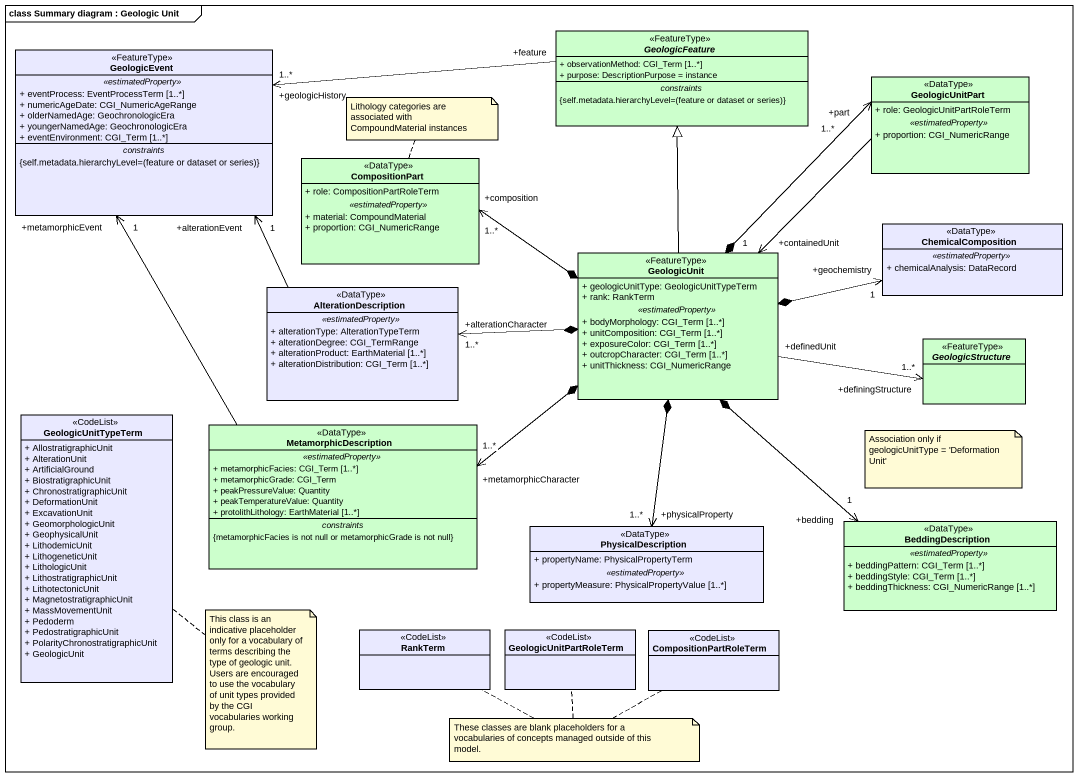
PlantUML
@startuml
mainframe class Summary diagram : Geologic Unit
hide circle
hide empty members
skinparam classAttributeIconSize 0
class GeologicEvent <<FeatureType>> #E9E9FF {
  .. <<estimatedProperty>> ..
  + eventProcess: EventProcessTerm [1..*]
  + numericAgeDate: CGI_NumericAgeRange
  + olderNamedAge: GeochronologicEra
  + youngerNamedAge: GeochronologicEra
  + eventEnvironment: CGI_Term [1..*]
  -- constraints --
  {field} {self.metadata.hierarchyLevel=(feature or dataset or series)}
}
abstract class GeologicFeature <<FeatureType>> #CCFFCC {
  + observationMethod: CGI_Term [1..*]
  + purpose: DescriptionPurpose = instance
  -- constraints --
  {field} {self.metadata.hierarchyLevel=(feature or dataset or series)}
}
class GeologicUnitPart <<DataType>> #CCFFCC {
  + role: GeologicUnitPartRoleTerm
  .. <<estimatedProperty>> ..
  + proportion: CGI_NumericRange
}
class CompositionPart <<DataType>> #CCFFCC {
  + role: CompositionPartRoleTerm
  .. <<estimatedProperty>> ..
  + material: CompoundMaterial
  + proportion: CGI_NumericRange
}
class GeologicUnit <<FeatureType>> #CCFFCC {
  + geologicUnitType: GeologicUnitTypeTerm
  + rank: RankTerm
  .. <<estimatedProperty>> ..
  + bodyMorphology: CGI_Term [1..*]
  + unitComposition: CGI_Term [1..*]
  + exposureColor: CGI_Term [1..*]
  + outcropCharacter: CGI_Term [1..*]
  + unitThickness: CGI_NumericRange
}
class ChemicalComposition <<DataType>> #E9E9FF {
  .. <<estimatedProperty>> ..
  + chemicalAnalysis: DataRecord
}
class AlterationDescription <<DataType>> #E9E9FF {
  .. <<estimatedProperty>> ..
  + alterationType: AlterationTypeTerm
  + alterationDegree: CGI_TermRange
  + alterationProduct: EarthMaterial [1..*]
  + alterationDistribution: CGI_Term [1..*]
}
abstract class GeologicStructure <<FeatureType>> #CCFFCC
class GeologicUnitTypeTerm <<CodeList>> #E9E9FF {
  + AllostratigraphicUnit
  + AlterationUnit
  + ArtificialGround
  + BiostratigraphicUnit
  + ChronostratigraphicUnit
  + DeformationUnit
  + ExcavationUnit
  + GeomorphologicUnit
  + GeophysicalUnit
  + LithodemicUnit
  + LithogeneticUnit
  + LithologicUnit
  + LithostratigraphicUnit
  + LithotectonicUnit
  + MagnetostratigraphicUnit
  + MassMovementUnit
  + Pedoderm
  + PedostratigraphicUnit
  + PolarityChronostratigraphicUnit
  + GeologicUnit
}
class MetamorphicDescription <<DataType>> #CCFFCC {
  .. <<estimatedProperty>> ..
  + metamorphicFacies: CGI_Term [1..*]
  + metamorphicGrade: CGI_Term
  + peakPressureValue: Quantity
  + peakTemperatureValue: Quantity
  + protolithLithology: EarthMaterial [1..*]
  -- constraints --
  {metamorphicFacies is not null or metamorphicGrade is not null}
}
class PhysicalDescription <<DataType>> #E9E9FF {
  + propertyName: PhysicalPropertyTerm
  .. <<estimatedProperty>> ..
  + propertyMeasure: PhysicalPropertyValue [1..*]
}
class BeddingDescription <<DataType>> #CCFFCC {
  .. <<estimatedProperty>> ..
  + beddingPattern: CGI_Term [1..*]
  + beddingStyle: CGI_Term [1..*]
  + beddingThickness: CGI_NumericRange [1..*]
}
class RankTerm <<CodeList>> #E9E9FF
class GeologicUnitPartRoleTerm <<CodeList>> #E9E9FF
class CompositionPartRoleTerm <<CodeList>> #E9E9FF
GeologicFeature "+feature" -left-> "+geologicHistory\n1..*" GeologicEvent
GeologicUnitPart --> "+containedUnit\n1" GeologicUnit
GeologicUnit -up-|> GeologicFeature
GeologicUnit *-up-> "+part\n1..*" GeologicUnitPart
GeologicUnit *-left-> "+composition\n1..*" CompositionPart
GeologicUnit *-right-> "+geochemistry\n1" ChemicalComposition
GeologicUnit *-left-> "+alterationCharacter\n1..*" AlterationDescription
GeologicUnit "+definedUnit" -right-> "+definingStructure\n1..*" GeologicStructure
GeologicUnit *-left-> "+metamorphicCharacter\n1..*" MetamorphicDescription
GeologicUnit *--> "+physicalProperty\n1..*" PhysicalDescription
GeologicUnit *--> "+bedding\n1" BeddingDescription
AlterationDescription -up-> "+alterationEvent\n1" GeologicEvent
MetamorphicDescription -up-> "+metamorphicEvent\n1" GeologicEvent
note top of CompositionPart : Lithology categories are associated with CompoundMaterial instances
note as N2
  Association only if geologicUnitType = 'Deformation Unit'
end note
note bottom of GeologicUnitTypeTerm : This class is an indicative placeholder only for a vocabulary of terms describing the type of geologic unit. Users are encouraged to use the vocabulary of unit types provided by the CGI vocabularies working group.
note as N4
  These classes are blank placeholders for a vocabularies of concepts managed outside of this model.
end note
N4 .. RankTerm
N4 .. GeologicUnitPartRoleTerm
N4 .. CompositionPartRoleTerm
@enduml
